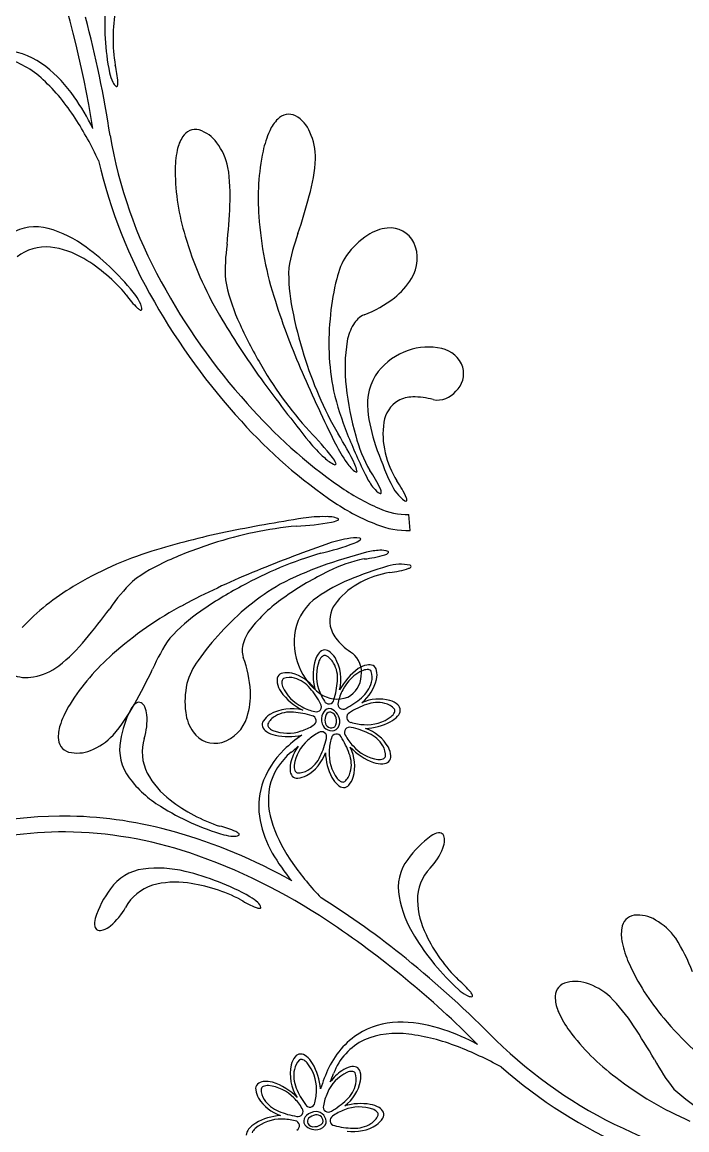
# Model space of a CAD drawing. Extents: x -4 to 4, y -4.07 to 4.07.
# Drawn here: x -2.418 to -1.458, y -1.641 to -0.04 of the extents above; entities that cross this region are included whole.
import ezdxf

# ---------------------------------------------------------------- set-up
doc = ezdxf.new("R2010")
doc.units = 0

msp = doc.modelspace()

# ---------------------------------------------------------------- linework, layer by layer
at = {"color": 7, "linetype": 'CONTINUOUS'}
msp.add_line((-1.857327, -0.774624), (-1.859136, -0.751655), dxfattribs=at)
for centre, radius, start, end in [((-3.703024, -0.407348), 1.403609, 8.773173, 20.2628), ((-1.933904, -0.041749), 0.364829, 175.453479, 191.253722), ((-2.055281, -0.063173), 0.231386, 169.524156, 189.649775), ((-3.89888, -0.449257), 1.62672, 8.679053, 14.853356), ((-2.472619, -0.210773), 0.122261, 45.966665, 76.589224), ((-2.455415, -0.194464), 0.115359, 51.71782, 82.046327), ((-2.508169, -0.262405), 0.201375, 34.787514, 51.911765), ((-2.411239, -0.134315), 0.131876, 3.41885, 14.202431), ((-2.583954, -0.333089), 0.287629, 32.473333, 46.958099), ((-2.233842, -0.100109), 0.059283, 192.506765, 206.141262), ((-2.275238, -0.122006), 0.012554, 199.651121, 237.841573), ((-2.293219, -0.127363), 0.013652, 342.476619, 363.833579), ((-2.281632, -0.131208), 0.001456, 258.562896, 349.475796), ((-2.60469, -0.332588), 0.320697, 25.749451, 35.246859), ((-2.032809, -0.194166), 0.021376, 63.154341, 137.415521), ((-2.047674, -0.217821), 0.049262, 22.64472, 60.151487), ((-2.759477, -0.450217), 0.498615, 24.97943, 32.998939), ((-2.008593, -0.21954), 0.056422, 135.083616, 156.322881), ((-1.632886, -0.092681), 0.667218, 189.585578, 208.886768), ((-2.138506, -0.23571), 0.056421, 147.549813, 168.789305), ((-2.167628, -0.216162), 0.021375, 75.6201, 149.881074), ((-2.177036, -0.242469), 0.049262, 35.111998, 72.618542), ((-1.927773, -0.256726), 0.145381, 155.692474, 167.895472), ((-2.0795, -0.235085), 0.08536, 358.432607, 385.115499), ((-2.204383, -0.266194), 0.085359, 10.898939, 37.582057), ((-1.593071, -0.076202), 0.732891, 192.886794, 210.125905), ((-2.051568, -0.254573), 0.145377, 168.158341, 180.361567), ((-1.740988, -0.294558), 0.335953, 168.266741, 184.469752), ((-2.24702, -0.222662), 0.253279, 344.363961, 356.659514), ((-1.86102, -0.251193), 0.335949, 180.732935, 196.936174), ((-2.370643, -0.290227), 0.253285, 356.830484, 369.125808), ((-3.106129, -0.259976), 0.989374, 354.145686, 357.436301), ((-2.958652, -0.034361), 0.989383, 341.679726, 344.97034), ((-2.398589, -0.403723), 0.068262, 74.464814, 121.978995), ((-1.570556, -0.286047), 0.506553, 183.92711, 198.059851), ((-2.423028, -0.493868), 0.16166, 52.867862, 74.676636), ((-1.696459, -0.206098), 0.506532, 196.393419, 210.526617), ((-1.763699, -0.440792), 0.272947, 159.533383, 170.35195), ((-1.849675, -0.450312), 0.123699, 123.932094, 143.565028), ((-1.884033, -0.398903), 0.061866, 96.006326, 124.107569), ((-1.886397, -0.375721), 0.038564, 26.609542, 96.118125), ((-2.383802, -0.430955), 0.066414, 84.110533, 128.646196), ((-2.391144, -0.483484), 0.119434, 58.576633, 83.192745), ((-2.541961, -0.658627), 0.364838, 37.796366, 53.596381), ((-1.851625, -0.398879), 0.272947, 171.999995, 182.818563), ((-1.901631, -0.380928), 0.05456, 327.523154, 384.331791), ((-2.446217, -0.580981), 0.231377, 39.399878, 59.526406), ((-1.864516, -0.432541), 0.101353, 146.66588, 167.62836), ((-1.770373, -0.402693), 0.262523, 178.330991, 191.321827), ((-1.409471, 0.023068), 0.918774, 208.476366, 221.957846), ((-1.866366, -0.363121), 0.262523, 190.797281, 203.788116), ((-1.63723, -0.493721), 0.336651, 165.745256, 174.644544), ((-1.940528, -0.360577), 0.098372, 307.803077, 329.689067), ((-2.159196, -0.358769), 0.131875, 214.846615, 225.630424), ((-2.301293, -0.47033), 0.059278, 22.908039, 36.543449), ((-2.257627, -0.453418), 0.012554, 351.207884, 389.399004), ((-1.39113, 0.032803), 0.962291, 209.704713, 222.451095), ((-0.946592, -0.085121), 1.162068, 197.94112, 203.359145), ((-1.984865, -0.303789), 0.170418, 291.017507, 307.878276), ((-2.241798, -0.443349), 0.013652, 225.218624, 246.576039), ((-2.246487, -0.45462), 0.001456, 239.569125, 330.48105), ((-1.130559, 0.124791), 1.162069, 210.407438, 215.825463), ((-1.482989, -0.35105), 0.554484, 190.724426, 197.838047), ((-1.617354, -0.503434), 0.357431, 173.39161, 191.178922), ((-1.910789, -0.493372), 0.03314, 113.011192, 149.89769), ((-1.596908, -0.250661), 0.554481, 203.190681, 210.304303), ((-1.875642, -0.513996), 0.073892, 149.731483, 169.69767), ((-1.724813, -0.538565), 0.2267, 170.405981, 187.239853), ((-1.831283, -0.59498), 0.085561, 76.844515, 109.85841), ((-1.820361, -0.552339), 0.041564, 19.597225, 78.126303), ((-1.472966, -0.356465), 0.562426, 197.00011, 209.678634), ((-1.831836, -0.601161), 0.091225, 108.212507, 141.956007), ((-1.585951, -0.253783), 0.562425, 209.466475, 222.144999), ((-1.81625, -0.54721), 0.036136, 313.987084, 374.113184), ((-0.244872, 0.770713), 2.258263, 215.960108, 218.854308), ((0.057813, 0.354456), 2.258445, 203.493823, 206.387793), ((-1.841746, -0.591528), 0.077498, 143.050221, 187.012167), ((-1.52307, -0.465649), 0.457638, 193.531844, 201.674043), ((-1.530949, -0.522492), 0.421129, 186.085058, 195.865694), ((-1.818032, -0.551329), 0.034658, 259.705694, 320.851949), ((-1.525436, -0.092521), 0.755304, 221.318841, 234.926618), ((-1.852219, -0.624189), 0.043406, 121.125868, 171.903679), ((-1.852544, -0.628549), 0.047038, 91.341756, 118.040474), ((-1.85139, -0.67731), 0.095812, 73.529728, 91.34916), ((-1.684055, -0.575248), 0.236017, 186.261324, 198.93048), ((-1.5609, -0.133615), 0.724747, 221.802517, 236.018362), ((-1.790195, -0.63568), 0.106463, 170.482334, 194.385937), ((-2.283046, -0.911172), 0.396039, 37.655528, 44.991007), ((-2.295523, -0.847867), 0.396023, 25.188742, 32.52445), ((-1.103695, -0.295661), 0.91015, 201.868222, 206.15024), ((-1.744271, -0.588823), 0.197876, 194.277245, 210.059697), ((-1.859648, -0.531128), 0.184068, 218.610631, 228.612703), ((-1.800079, -0.568188), 0.184071, 206.144524, 216.146367), ((-1.350593, -0.460199), 0.588767, 198.993194, 204.720205), ((-1.9484, -0.636647), 0.046333, 224.680765, 247.462777), ((-1.994383, -0.689089), 0.031836, 21.636037, 38.600518), ((-1.764987, -0.632883), 0.131624, 192.83898, 212.070079), ((-1.965753, -0.678214), 0.001293, 251.73362, 401.884719), ((-1.909518, -0.652062), 0.046333, 212.215116, 234.997128), ((-1.965739, -0.693343), 0.031836, 9.169915, 26.134623), ((-1.935435, -0.688904), 0.001293, 239.268227, 389.41875), ((-2.051026, -0.782952), 0.165486, 24.429488, 35.039497), ((-1.849076, -0.661948), 0.079633, 205.944825, 220.062269), ((-1.983229, -0.778135), 0.130637, 22.737595, 35.233554), ((-1.77445, -0.445189), 0.323587, 235.1294, 246.676636), ((-1.889264, -0.698189), 0.025618, 215.873523, 243.027474), ((-1.900328, -0.719926), 0.001228, 243.098898, 360.480811), ((-1.911674, -0.71999), 0.012574, 0.340866, 25.832905), ((-1.826625, -0.680031), 0.064431, 204.172195, 233.473215), ((-1.791211, -0.472113), 0.315336, 236.342178, 248.634302), ((-1.863631, -0.730378), 0.00196, 226.766479, 310.472296), ((-1.867716, -0.730227), 0.005603, 342.961042, 387.475303), ((-1.860479, -0.652084), 0.09958, 244.999417, 270.772782), ((-1.967677, -1.328026), 0.562427, 95.482196, 108.16072), ((-1.667353, -2.98889), 2.258436, 98.772944, 101.666915), ((-2.039624, -0.372559), 0.396033, 272.636053, 279.971532), ((-1.982959, -0.938674), 0.184072, 89.015057, 99.0169), ((-1.977414, -0.800902), 0.046334, 70.164409, 92.94574), ((-1.976042, -0.731167), 0.031836, 279.027266, 295.991747), ((-1.96222, -0.758497), 0.001293, 275.745538, 425.899519), ((-1.861244, -0.657379), 0.11731, 247.522633, 271.913531), ((-1.886401, -1.914575), 1.162023, 101.801439, 107.219694), ((-1.97788, -1.322932), 0.554466, 107.322972, 114.436822), ((-1.225359, -2.923863), 2.258632, 109.496652, 112.390393), ((-2.078026, -0.422303), 0.396038, 283.359974, 290.695453), ((-1.917011, -0.967999), 0.184077, 99.737719, 109.739333), ((-1.937196, -0.831597), 0.046335, 80.888407, 103.669738), ((-1.948823, -0.762822), 0.031836, 289.749322, 306.71403), ((-1.930157, -0.787104), 0.001293, 286.473685, 436.626082), ((-2.081447, -1.288791), 0.506549, 107.101077, 121.233818), ((-1.829547, -1.347709), 0.562432, 106.205623, 118.884147), ((-1.68304, -1.684607), 0.910059, 105.133583, 109.416058), ((-1.885361, -1.009912), 0.19788, 101.225046, 117.00727), ((-1.941884, -0.65131), 0.165489, 276.245446, 286.855455), ((-1.899561, -0.882905), 0.079633, 91.223577, 105.341249), ((-1.898846, -0.828795), 0.025619, 68.255608, 95.409333), ((-1.897249, -0.79757), 0.012574, 285.450759, 310.942797), ((-1.889811, -0.806139), 0.001228, 310.805305, 428.188263), ((-2.101158, -1.058252), 0.262511, 113.838953, 126.830246), ((-1.831963, -1.257419), 0.457662, 109.610682, 117.752652), ((-1.722306, -1.390501), 0.588661, 106.563425, 112.291581), ((-1.871161, -0.887847), 0.064433, 77.811489, 107.111833), ((-1.900769, -0.705433), 0.13064, 276.050865, 288.546595), ((-1.860552, -0.823848), 0.005603, 283.807363, 328.322286), ((-1.857744, -0.826818), 0.00196, 0.813378, 84.518395), ((-2.066156, -1.041785), 0.272955, 134.808999, 145.627338), ((-1.640525, -1.90894), 1.162084, 112.525177, 117.943202), ((-1.794449, -1.213986), 0.421145, 115.418884, 125.199291), ((-1.855823, -1.064132), 0.236037, 112.354444, 125.022687), ((-1.865918, -0.965277), 0.131631, 99.215085, 118.445501), ((-2.172627, -1.144571), 0.335967, 120.69116, 136.893487), ((-1.840522, -1.344601), 0.554469, 118.046179, 125.160029), ((-1.865782, -1.161627), 0.357443, 120.105939, 137.892795), ((-1.880451, -0.944485), 0.106465, 116.898815, 140.802192), ((-1.910287, -1.057695), 0.226707, 124.044838, 140.878481), ((-1.947644, -0.934877), 0.077498, 124.272227, 168.234394), ((-1.93001, -0.905457), 0.043406, 139.380835, 190.158646), ((-3.086577, -0.298919), 0.989379, 320.190848, 323.481463), ((-1.948632, -1.330325), 0.506552, 117.824486, 131.957227), ((-2.010892, -1.107484), 0.26252, 124.562347, 137.553411), ((-1.886187, -1.153105), 0.336671, 136.640225, 145.539056), ((-2.02827, -0.960562), 0.073892, 141.586873, 161.55306), ((-1.933866, -0.935967), 0.091226, 169.328766, 203.072265), ((-1.926949, -0.902337), 0.047038, 193.243505, 219.942223), ((-2.522823, -0.772263), 0.253278, 308.501587, 320.797139), ((-1.979573, -1.084783), 0.272952, 145.532516, 156.350855), ((-2.066959, -0.947758), 0.03314, 161.386762, 198.273706), ((-1.889546, -0.871032), 0.095813, 219.935048, 237.75448), ((-2.065062, -1.205583), 0.335962, 131.414423, 147.617206), ((-2.258296, -1.017182), 0.17042, 3.406289, 20.267059), ((-1.956412, -0.975148), 0.040325, 147.560196, 166.76649), ((-1.978614, -0.960643), 0.013811, 109.789565, 148.941495), ((-1.980606, -0.957585), 0.010293, 56.16811, 105.109827), ((-1.991546, -0.974054), 0.030064, 31.364361, 56.323413), ((-2.020373, -0.989978), 0.062982, 346.016092, 390.084701), ((-1.962204, -0.979221), 0.034658, 350.432657, 411.579338), ((-2.416195, -0.90206), 0.085361, 280.045159, 306.727825), ((-3.120408, -0.544753), 0.989394, 330.914213, 334.204828), ((-2.082138, -1.02267), 0.101356, 143.655213, 164.617239), ((-1.938145, -0.940462), 0.085563, 201.425742, 234.439412), ((-1.912698, -0.9837), 0.084853, 167.903024, 193.416792), ((-1.874419, -1.051358), 0.096583, 126.958763, 151.449358), ((-1.911259, -1.008467), 0.040326, 102.560278, 121.765889), ((-1.916701, -0.982509), 0.01381, 64.791394, 103.942879), ((-1.915948, -0.978938), 0.010293, 11.167673, 60.111579), ((-2.411982, -0.938021), 0.049262, 245.009184, 282.515728), ((-2.035974, -0.991622), 0.013811, 154.790677, 193.941717), ((-2.039546, -0.990869), 0.010293, 101.167892, 150.11136), ((-2.035637, -1.01025), 0.030064, 76.361725, 101.321909), ((-2.04265, -1.03805), 0.058734, 36.167039, 76.107249), ((-1.964125, -0.983278), 0.036137, 297.171715, 357.297602), ((-1.964957, -0.976588), 0.06034, 308.87089, 347.220012), ((-1.93533, -0.982847), 0.030065, 346.362178, 371.321456), ((-2.058992, -1.022094), 0.1237, 167.719683, 187.352617), ((-2.186369, -1.013029), 0.098374, 341.594787, 363.480778), ((-2.010019, -0.986182), 0.040324, 192.559263, 211.765556), ((-1.972835, -0.955383), 0.0884, 216.053622, 243.230848), ((-2.239223, -1.044614), 0.024644, 124.254295, 151.350392), ((-2.249054, -1.030166), 0.007169, 66.383247, 124.308144), ((-2.252034, -1.03417), 0.012084, 22.14108, 61.032565), ((-1.962982, -0.976804), 0.041565, 233.157801, 291.686665), ((-1.902672, -1.077283), 0.059006, 74.206595, 114.445498), ((-1.894955, -1.049389), 0.030065, 48.928957, 73.888461), ((-2.225504, -1.102713), 0.145379, 147.989401, 160.192627), ((-2.478413, -0.904941), 0.253279, 319.224717, 331.520498), ((-2.13143, -1.100923), 0.146255, 152.238347, 171.218409), ((-2.274389, -1.044649), 0.036762, 5.608915, 24.137999), ((-2.120293, -1.030196), 0.061867, 187.176532, 215.277775), ((-2.044432, -1.066467), 0.030063, 121.362493, 146.322677), ((-2.028414, -1.095667), 0.063351, 75.590879, 119.987746), ((-1.96436, -1.04787), 0.021131, 155.725726, 196.943519), ((-1.97305, -1.043301), 0.011347, 98.567595, 158.720415), ((-1.95901, -1.048994), 0.021419, 157.42589, 187.153374), ((-1.973103, -1.043751), 0.006418, 78.121255, 152.346803), ((-1.975424, -1.045497), 0.013433, 34.922596, 87.080497), ((-1.974463, -1.047234), 0.010126, 8.886664, 74.647556), ((-1.981607, -1.053003), 0.022949, 11.077782, 41.465963), ((-1.885419, -1.033383), 0.01381, 316.308882, 355.46059), ((-1.881945, -1.034501), 0.010294, 0.137682, 49.080056), ((-2.309411, -1.073153), 0.056423, 159.561774, 180.801039), ((-2.323969, -1.048906), 0.086522, 342.283552, 365.205342), ((-2.145412, -1.028832), 0.05456, 286.952488, 343.761341), ((-2.060899, -1.055528), 0.010294, 146.170021, 195.111519), ((-1.970651, -1.049456), 0.014654, 198.180483, 296.759704), ((-1.97151, -1.051085), 0.008772, 183.767362, 305.473465), ((-1.977829, -1.050016), 0.014059, 324.252547, 378.004855), ((-1.974166, -1.05108), 0.015284, 311.426288, 369.362358), ((-1.924999, -0.976066), 0.084662, 272.099775, 297.411842), ((-1.905254, -1.01578), 0.040325, 298.485327, 317.69162), ((-2.349496, -1.012635), 0.08536, 290.768655, 317.451773), ((-2.139273, -1.043715), 0.038565, 215.166616, 284.674781), ((-2.057841, -1.053535), 0.01381, 199.789342, 238.941718), ((-2.043338, -1.031337), 0.040321, 237.559691, 256.767577), ((-2.033745, -0.982387), 0.090187, 257.953983, 282.575078), ((-1.883445, -1.254396), 0.225664, 125.382097, 133.699395), ((-1.941392, -1.117769), 0.060334, 29.52372, 71.148254), ((-2.34446, -1.074513), 0.021376, 178.46919, 252.73037), ((-2.208858, -1.091065), 0.068261, 169.474088, 216.98827), ((-2.178103, -1.094867), 0.066414, 162.806586, 207.34225), ((-1.959002, -1.12859), 0.073361, 145.082368, 163.407429), ((-2.924511, -0.039092), 1.384535, 310.294231, 310.836706), ((-1.998213, -1.115115), 0.060751, 344.623057, 386.643432), ((-1.878374, -1.025434), 0.090519, 223.612265, 249.418442), ((-1.915216, -1.102562), 0.030065, 3.928588, 28.888093), ((-2.338665, -1.047182), 0.049262, 255.732626, 293.239393), ((-1.951685, -1.181939), 0.126136, 134.027523, 162.027848), ((-1.973822, -1.164689), 0.088862, 128.47842, 167.345413), ((-2.036905, -1.076442), 0.060338, 299.525672, 341.147102), ((-1.895206, -1.092839), 0.084655, 182.098823, 207.41338), ((-1.895489, -1.101235), 0.010294, 315.140425, 364.08258), ((-1.990647, -1.119104), 0.040324, 163.484982, 182.69173), ((-2.01712, -1.120682), 0.013811, 181.3076, 220.459976), ((-1.898732, -1.071516), 0.040323, 253.483752, 272.690728), ((-1.897155, -1.097988), 0.01381, 271.309156, 310.461531), ((-2.133896, -1.03535), 0.161659, 216.776121, 238.584896), ((-2.131902, -1.068824), 0.119431, 208.259875, 232.87644), ((-2.020367, -1.122348), 0.010294, 225.140097, 274.082908), ((-2.021695, -1.102621), 0.030065, 273.930444, 298.889948), ((-1.934912, -1.112583), 0.040324, 208.485213, 227.691734), ((-1.968521, -1.122882), 0.030065, 318.930156, 343.889886), ((-1.969931, -1.173474), 0.106196, 163.3348, 191.11248), ((-1.956122, -1.164027), 0.106084, 169.789247, 200.26907), ((-1.952515, -1.132418), 0.013811, 226.308388, 265.460319), ((-1.953633, -1.135892), 0.010294, 270.13988, 319.083348), ((-2.061306, -0.981914), 0.231367, 231.926704, 252.053914), ((-2.024058, -0.864415), 0.364818, 237.856166, 253.656865), ((-2.358705, -1.729502), 0.542019, 88.929435, 115.142625), ((-2.361769, -1.787958), 0.600525, 74.164579, 88.741335), ((-1.920575, -1.16311), 0.156625, 191.352696, 209.792068), ((-1.841512, -1.124196), 0.227408, 199.679444, 215.479915), ((-2.358845, -1.724512), 0.514141, 89.602817, 107.608122), ((-2.362307, -1.796318), 0.585977, 71.429308, 89.312979), ((-2.414254, -1.967131), 0.787222, 60.658192, 74.048086), ((-2.163145, -1.330307), 0.13187, 65.821004, 76.605041), ((-2.111282, -1.157259), 0.059277, 254.909607, 268.545245), ((-2.111051, -1.204084), 0.012554, 262.054667, 300.246233), ((-2.114632, -1.222499), 0.013651, 44.880697, 66.238566), ((-2.105858, -1.214012), 0.001456, 320.967543, 411.877324), ((-1.741371, -1.334596), 0.146257, 125.835565, 144.8154), ((-1.812883, -1.236224), 0.024642, 97.851505, 124.947828), ((-1.815263, -1.218913), 0.007169, 39.981404, 97.906946), ((-1.819713, -1.221173), 0.012084, 355.735747, 394.627009), ((-1.844397, -1.22062), 0.036763, 339.207768, 357.736625), ((-2.446919, -2.041603), 0.84544, 56.21869, 71.287729), ((-1.835774, -1.116101), 0.253579, 209.489695, 220.533495), ((-1.890697, -1.202384), 0.086523, 315.880492, 338.802055), ((-2.234441, -1.331785), 0.068262, 97.41458, 144.928542), ((-2.221794, -1.424322), 0.161658, 75.817994, 97.626995), ((-1.681958, -1.01485), 0.420817, 214.994511, 223.7494), ((-1.80634, -1.291333), 0.068261, 143.071061, 190.585242), ((-1.780485, -1.308415), 0.066414, 136.403834, 180.939718), ((-2.267068, -1.62241), 0.364831, 60.746191, 76.546434), ((-2.17322, -1.380204), 0.146257, 143.1846, 162.164435), ((-2.210206, -1.351094), 0.066413, 107.060502, 151.596607), ((-2.196485, -1.402328), 0.119433, 81.526317, 106.142655), ((-2.209181, -1.513584), 0.231377, 62.349951, 82.476252), ((-2.031528, -1.197042), 0.131875, 237.797344, 248.581153), ((-2.118875, -1.355179), 0.059277, 45.857118, 59.4923), ((-2.085259, -1.322581), 0.012554, 14.156906, 52.348917), ((-2.623286, -2.326901), 1.203642, 50.842061, 58.027576), ((-1.714422, -1.274764), 0.161659, 190.373355, 212.182129), ((-1.72752, -1.305633), 0.119432, 181.857129, 206.473466), ((-2.345104, -1.279042), 0.086523, 309.197446, 332.119009), ((-2.07461, -1.307137), 0.013651, 248.167622, 269.525036), ((-2.074533, -1.319344), 0.001456, 262.526153, 353.435154), ((-2.288875, -1.342591), 0.024643, 163.053426, 190.14975), ((-2.756376, -2.506134), 1.403609, 44.773173, 56.2628), ((-1.530449, -1.351939), 0.021376, 99.154341, 173.415521), ((-1.528571, -1.379814), 0.049262, 58.64472, 96.151487), ((-1.544171, -1.412487), 0.08536, 34.432607, 61.115499), ((-2.306074, -1.345677), 0.007169, 190.093161, 248.018488), ((-2.3053, -1.340746), 0.012084, 253.372991, 292.264253), ((-2.313454, -1.317442), 0.036763, 290.264696, 308.793554), ((-1.540022, -1.170496), 0.364829, 211.453479, 227.253722), ((-1.625626, -1.259172), 0.231386, 205.524156, 225.649775), ((-1.495943, -1.358233), 0.056422, 171.083616, 192.322881), ((-1.408702, -1.340812), 0.145381, 191.692474, 203.895472), ((-1.687, -1.500902), 0.253279, 20.363961, 32.659514), ((-2.890194, -2.655161), 1.62672, 44.679053, 50.853356), ((-1.235352, -1.261629), 0.335953, 204.266741, 220.469752), ((-1.871785, -1.525953), 0.131876, 39.41885, 50.202431), ((-1.748374, -1.39401), 0.059283, 228.506765, 242.141262), ((-1.626591, -1.448979), 0.021375, 111.6201, 185.881074), ((-1.618739, -1.475791), 0.049262, 71.111998, 108.618542), ((-1.626918, -1.51106), 0.085359, 46.898939, 73.582057), ((-1.768993, -1.436056), 0.012554, 235.651121, 273.841573), ((-1.780391, -1.450959), 0.013652, 18.476619, 39.833579), ((-1.768757, -1.447259), 0.001456, 294.562896, 385.475796), ((-1.591541, -1.447675), 0.056421, 183.549813, 204.789305), ((-1.747299, -1.628227), 0.253285, 32.830484, 45.125808), ((-1.510119, -1.411835), 0.145377, 204.158341, 216.361567), ((-1.87217, -1.600582), 0.115359, 87.71782, 118.046327), ((-1.874914, -1.686555), 0.201375, 70.787514, 87.911765), ((-1.102472, -1.154567), 0.506553, 219.92711, 234.059851), ((-1.865725, -1.603356), 0.120917, 120.123988, 154.450766), ((-1.876501, -1.623887), 0.122261, 81.966665, 112.589224), ((-1.894677, -1.788285), 0.287629, 68.473333, 82.958099), ((-1.911748, -1.800068), 0.320697, 61.749451, 71.246859), ((-1.357949, -1.297099), 0.335949, 216.732935, 232.936174), ((-2.360101, -2.036062), 0.989374, 30.145686, 33.436301), ((-1.886017, -1.589888), 0.08732, 115.39522, 159.804003), ((-1.967833, -1.986214), 0.498615, 60.97943, 68.998939), ((-1.266556, -1.034767), 0.667218, 225.585578, 244.886768), ((-1.999955, -1.55403), 0.030063, 141.678166, 166.638802), ((-2.015448, -1.541749), 0.010293, 92.889407, 141.832656), ((-2.016398, -1.545274), 0.013811, 49.058258, 88.209743), ((-2.033029, -1.565928), 0.040323, 31.232992, 50.43974), ((-1.967237, -1.560241), 0.063349, 168.011493, 212.409904), ((-2.076613, -1.590172), 0.09018, 5.422615, 30.045296), ((-1.771424, -1.649094), 0.225724, 154.299716, 162.614955), ((-1.933274, -1.588917), 0.040325, 105.308383, 124.514904), ((-1.939954, -1.563251), 0.01381, 67.539802, 106.692622), ((-1.939373, -1.559649), 0.010294, 13.91526, 62.857852), ((-1.244031, -0.998033), 0.732891, 228.886794, 246.125905), ((-1.263541, -1.411057), 0.272947, 207.999995, 218.818563), ((-1.914472, -1.616083), 0.073363, 124.592815, 142.917649), ((-3.251764, -1.033339), 1.387528, 337.163257, 337.704587), ((-1.958546, -1.564483), 0.030066, 349.112247, 374.071072), ((-1.251323, -1.16389), 0.506532, 232.393419, 246.526617), ((-2.070343, -1.582038), 0.010294, 137.888443, 186.831035), ((-2.050703, -1.579766), 0.030065, 186.678318, 211.638049), ((-2.068524, -1.585202), 0.013811, 94.057232, 133.208495), ((-2.065677, -1.611568), 0.040324, 76.234444, 95.440737), ((-2.083481, -1.656456), 0.088406, 44.770024, 71.945443), ((-1.988143, -1.558106), 0.060339, 306.852872, 348.474302), ((-1.296485, -1.390793), 0.262523, 226.797281, 239.788116), ((-2.02643, -1.564505), 0.058736, 211.892974, 251.83185), ((-1.992899, -1.635929), 0.02113, 91.055704, 132.27505), ((-1.993335, -1.629457), 0.014654, 351.240675, 449.819138), ((-1.92876, -1.687804), 0.084655, 80.586733, 105.901064), ((-1.922251, -1.643936), 0.040321, 60.309276, 79.516935), ((-1.908828, -1.621068), 0.01381, 22.539014, 61.692279), ((-1.90587, -1.618931), 0.010294, 328.917527, 377.859244), ((-2.059607, -1.665959), 0.040323, 121.232878, 140.439854), ((-2.037967, -1.704883), 0.084842, 94.581991, 120.098929), ((-1.999929, -1.629077), 0.011347, 129.282191, 189.433515), ((-1.998575, -1.626141), 0.013433, 200.91621, 253.077808), ((-1.999518, -1.628887), 0.006418, 135.652991, 209.878951), ((-1.996625, -1.626517), 0.010126, 213.35608, 279.112756), ((-1.990177, -1.64067), 0.021419, 100.84611, 130.573143), ((-1.99502, -1.622457), 0.014059, 269.994928, 323.747669), ((-1.992049, -1.628136), 0.008771, 342.522606, 464.240977), ((-1.992876, -1.625612), 0.015284, 278.637354, 336.575572), ((-1.922844, -1.608792), 0.030065, 304.110227, 329.069731), ((-2.080262, -1.649328), 0.01381, 139.056732, 178.209552), ((-1.993347, -1.61794), 0.02295, 246.535527, 276.923258), ((-1.939405, -1.582956), 0.060749, 261.355276, 303.377645), ((-1.153845, -0.809804), 0.918774, 244.476366, 257.957846)]:
    msp.add_arc(centre, radius, start, end, dxfattribs=at)
at = {"color": 2, "linetype": 'CONTINUOUS'}
for centre, radius, start, end in [((-1.971774, -0.970434), 0.018566, 131.851144, 155.418955), ((-1.980654, -0.960605), 0.005319, 76.854356, 131.242997), ((-1.990336, -0.978141), 0.025192, 27.781688, 64.384318), ((-1.933496, -0.984389), 0.059268, 158.545389, 198.946693), ((-2.004589, -0.987916), 0.042406, 353.624733, 390.492027), ((-1.90159, -1.031203), 0.059268, 113.546107, 153.946967), ((-1.918788, -0.994271), 0.018568, 86.852848, 110.419525), ((-1.918117, -0.981039), 0.005319, 31.857038, 86.245679), ((-2.024214, -0.99371), 0.018567, 176.852714, 200.419618), ((-2.037444, -0.993039), 0.00532, 121.857904, 176.244813), ((-2.03189, -1.012283), 0.025191, 72.782365, 109.386781), ((-2.035057, -1.029275), 0.042406, 38.62445, 75.491744), ((-2.071453, -0.985555), 0.109236, 342.003626, 356.289102), ((-1.937362, -0.986593), 0.025191, 342.780619, 379.385483), ((-1.987281, -0.97651), 0.059268, 203.546523, 243.947827), ((-2.084016, -1.074891), 0.109248, 27.004103, 41.287981), ((-1.920429, -0.982048), 0.072416, 197.34145, 212.713275), ((-1.89068, -1.038796), 0.072432, 152.341162, 167.709793), ((-1.954355, -0.983426), 0.042407, 308.62512, 345.491074), ((-1.974777, -1.017912), 0.00735, 206.438611, 349.082421), ((-1.954484, -1.025717), 0.00735, 161.441214, 304.080183), ((-1.99997, -0.93447), 0.109247, 297.004799, 311.288905), ((-1.904899, -1.065618), 0.042406, 74.758518, 111.626928), ((-1.899216, -1.049294), 0.02519, 40.863951, 77.469038), ((-2.030568, -1.07951), 0.042405, 83.624509, 120.49225), ((-2.032929, -1.146365), 0.109227, 72.002099, 86.288945), ((-1.979697, -0.965629), 0.072403, 242.337588, 257.712151), ((-1.992767, -1.029405), 0.00735, 251.444814, 394.083934), ((-1.941681, -1.044748), 0.00735, 116.16813, 258.809973), ((-1.885028, -1.12951), 0.109242, 108.963509, 123.248528), ((-1.896665, -1.02936), 0.018566, 309.830319, 333.399491), ((-1.884846, -1.035343), 0.00532, 334.010978, 388.397671), ((-2.057879, -1.055576), 0.005319, 166.849808, 221.237584), ((-2.040344, -1.065256), 0.025191, 117.781944, 154.385914), ((-2.036452, -0.995308), 0.072462, 287.343798, 302.706269), ((-2.000572, -1.0497), 0.00735, 296.443669, 439.082637), ((-1.92138, -0.982875), 0.072419, 252.541147, 267.912743), ((-1.920197, -0.996101), 0.059269, 266.304061, 306.704699), ((-2.048052, -1.046697), 0.018563, 221.85205, 245.422582), ((-2.034094, -1.008413), 0.059273, 248.546821, 288.944571), ((-1.955998, -1.130942), 0.072386, 117.53612, 132.914333), ((-1.985372, -1.072862), 0.00735, 341.169492, 483.816026), ((-1.96388, -1.076155), 0.00735, 26.169609, 168.806611), ((-2.048643, -1.132808), 0.109242, 18.963509, 33.248528), ((-1.944975, -1.06624), 0.00735, 71.166405, 213.809307), ((-1.886841, -1.036825), 0.072453, 207.544661, 222.909185), ((-1.964856, -1.166243), 0.10925, 63.962697, 78.246575), ((-1.933724, -1.107009), 0.042408, 29.761946, 66.627453), ((-1.966163, -1.122453), 0.059271, 131.305025, 171.70433), ((-2.08538, -1.05298), 0.109255, 333.963344, 348.246766), ((-1.901996, -1.09646), 0.072431, 162.540593, 177.910136), ((-1.895384, -1.047031), 0.059271, 221.305331, 261.704857), ((-1.918165, -1.099483), 0.025194, 355.867326, 392.46951), ((-2.02614, -1.084113), 0.042407, 299.759972, 336.627266), ((-1.915233, -1.097639), 0.059269, 176.304384, 216.70591), ((-1.984751, -1.112938), 0.042407, 344.759573, 381.626867), ((-1.902262, -1.08719), 0.018567, 264.830551, 288.398362), ((-1.898135, -1.099778), 0.00532, 289.007926, 343.396784), ((-2.006322, -1.115574), 0.018567, 174.830891, 198.398022), ((-2.018614, -1.099675), 0.02519, 265.864036, 302.470017), ((-2.01891, -1.119702), 0.00532, 199.005831, 253.391874), ((-1.948492, -1.121171), 0.018567, 219.833397, 243.400754), ((-1.968425, -1.118621), 0.02519, 310.865242, 347.470106), ((-1.954474, -1.132991), 0.00532, 244.011844, 298.396805), ((-1.999843, -1.558292), 0.025192, 133.614606, 170.217236), ((-2.014469, -1.544606), 0.00532, 66.760579, 121.147488), ((-2.019877, -1.556699), 0.018567, 42.580789, 66.149054), ((-2.051975, -1.581801), 0.059274, 359.05505, 399.451911), ((-1.983265, -1.563184), 0.042408, 167.50966, 204.375391), ((-1.922522, -1.611169), 0.059273, 116.29592, 156.693892), ((-1.941475, -1.575099), 0.018567, 89.599857, 113.167895), ((-1.941439, -1.561851), 0.00532, 34.604454, 88.991796), ((-1.960395, -1.568322), 0.025191, 345.529484, 382.134795), ((-2.047613, -1.582701), 0.02519, 178.614393, 215.219927), ((-2.067631, -1.583366), 0.00532, 111.75497, 166.142313), ((-2.062904, -1.595742), 0.018567, 87.581974, 111.148878), ((-2.067849, -1.636183), 0.05927, 44.053328, 84.453299), ((-1.920402, -1.540274), 0.109239, 201.711699, 215.996719), ((-2.065125, -1.583612), 0.07242, 345.288076, 360.659445), ((-1.977521, -1.565973), 0.042407, 311.372734, 348.240028), ((-2.03243, -1.574439), 0.042406, 212.508256, 249.37555), ((-2.075876, -1.646774), 0.072431, 30.290815, 45.659446), ((-1.911274, -1.618223), 0.072423, 155.089146, 170.45983), ((-2.025441, -1.519248), 0.109262, 299.754224, 314.036504), ((-2.004174, -1.51378), 0.109248, 246.711209, 260.995087), ((-2.019238, -1.614619), 0.00735, 253.916843, 396.559292), ((-2.002349, -1.600924), 0.00735, 208.916433, 351.555553), ((-1.975622, -1.608222), 0.00735, 164.190244, 306.826641), ((-1.927426, -1.680209), 0.07241, 110.08714, 125.460562), ((-1.930383, -1.667276), 0.059272, 71.29649, 111.695572), ((-1.918281, -1.628369), 0.018566, 44.600509, 68.169681), ((-1.908889, -1.619027), 0.00532, 349.601896, 403.989455), ((-2.043734, -1.684902), 0.059271, 89.053466, 129.452326), ((-2.041924, -1.698077), 0.072442, 75.291445, 90.657795), ((-2.02461, -1.635279), 0.00735, 298.910944, 441.557477), ((-1.96585, -1.627646), 0.00735, 119.187728, 261.834261), ((-1.937316, -1.59643), 0.042406, 266.373072, 303.241482), ((-1.926867, -1.610199), 0.02519, 300.528575, 337.134109), ((-2.068834, -1.652808), 0.018567, 132.581243, 156.148601), ((-1.938164, -1.529525), 0.109242, 254.752327, 269.037347)]:
    msp.add_arc(centre, radius, start, end, dxfattribs=at)

doc.saveas('drawing.dxf')
